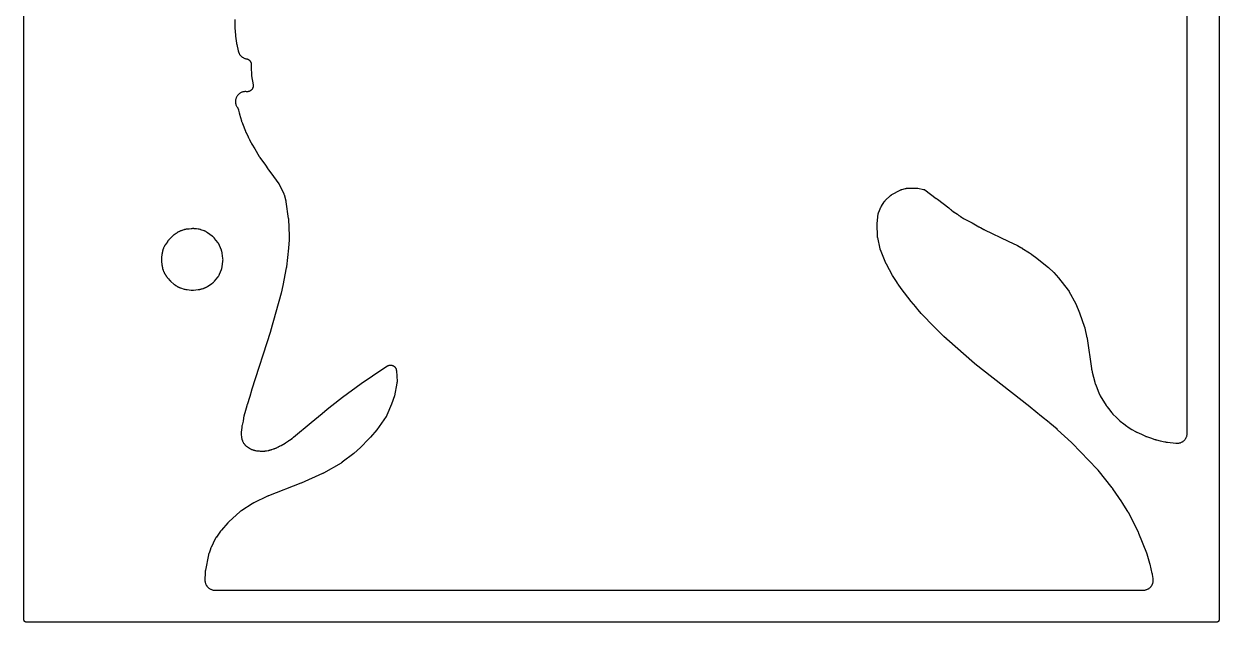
# Model space of a CAD drawing. Header units: millimetres. Extents: x 0 to 300, y 0 to 300.
# Drawn here: x -0.1 to 300, y -0.1 to 150 of the extents above; entities that cross this region are included whole.
import ezdxf

# ---------------------------------------------------------------- set-up
doc = ezdxf.new("R2010")
doc.units = ezdxf.units.MM
doc.layers.add('CUT', color=7, linetype='CONTINUOUS')

msp = doc.modelspace()

# ---------------------------------------------------------------- linework, layer by layer
at = {"layer": 'CUT'}
for points in [[(300.0102, 298.5625), (300.0102, 1.467), (300.0102, 1.4375), (300.0102, 0.5522), (300.0066, 0.4788), (299.998, 0.4206), (299.9837, 0.3635), (299.9639, 0.3082), (299.9387, 0.255), (299.9085, 0.2046), (299.8735, 0.1573), (299.834, 0.1137), (299.7904, 0.0743), (299.7432, 0.0392), (299.6927, 0.009), (299.6396, -0.0162), (299.5842, -0.036), (299.5271, -0.0503), (299.469, -0.0589), (299.3955, -0.0625), (298.5102, -0.0625), (1.4375, -0.0625), (0.5522, -0.0625), (0.4788, -0.0589), (0.4206, -0.0503), (0.3635, -0.036), (0.3082, -0.0162), (0.255, 0.009), (0.2046, 0.0392), (0.1573, 0.0743), (0.1137, 0.1137), (0.0743, 0.1573), (0.0392, 0.2046), (0.009, 0.255), (-0.0162, 0.3082), (-0.036, 0.3635), (-0.0503, 0.4206), (-0.0589, 0.4788), (-0.0625, 0.5522), (-0.0625, 1.4375), (-0.0625, 298.5625)], [(52.8816, 151.1043), (52.9049, 149.32), (52.9052, 149.3063), (52.9084, 149.2168), (52.9091, 149.203), (52.9118, 149.1568), (52.9133, 149.1129), (52.9139, 149.0991), (52.9189, 149.0095), (52.9198, 148.9957), (53.0641, 147.1645), (53.0647, 147.1571), (53.0694, 147.1057), (53.0702, 147.0978), (53.0769, 147.0338), (53.0777, 147.026), (53.0837, 146.9755), (53.0847, 146.9672), (53.3266, 145.1339), (53.3284, 145.121), (53.3412, 145.0379), (53.3433, 145.0252), (53.3616, 144.9212), (53.364, 144.9084), (53.3804, 144.8259), (53.383, 144.8133), (53.7278, 143.2527), (53.7313, 143.2379), (53.755, 143.1421), (53.7589, 143.1274), (53.7746, 143.0702), (53.7834, 143.0411), (53.8444, 142.8562), (53.8663, 142.7996), (53.9446, 142.6243), (53.9721, 142.5701), (54.0677, 142.4036), (54.1006, 142.3525), (54.2126, 142.1966), (54.2505, 142.1491), (54.3776, 142.0052), (54.4201, 141.9618), (54.5611, 141.8315), (54.6078, 141.7926), (54.7613, 141.6773), (54.8116, 141.6433), (54.976, 141.5441), (55.0295, 141.5153), (55.2031, 141.4332), (55.2592, 141.4101), (55.4402, 141.3459), (55.4984, 141.3286), (55.6858, 141.2829), (55.7305, 141.2737), (55.7333, 141.2733), (55.7555, 141.2693), (55.8434, 141.2526), (55.9315, 141.2311), (55.9894, 141.2139), (56.0749, 141.1836), (56.1308, 141.1607), (56.2129, 141.122), (56.2661, 141.0935), (56.3439, 141.0467), (56.394, 141.013), (56.4666, 140.9587), (56.5131, 140.9201), (56.5799, 140.8587), (56.6222, 140.8157), (56.6825, 140.7479), (56.7203, 140.7008), (56.7735, 140.6272), (56.8063, 140.5766), (56.8518, 140.4981), (56.8794, 140.4443), (56.9167, 140.3617), (56.9388, 140.3054), (56.9676, 140.2194), (56.9839, 140.1612), (57.0039, 140.0728), (57.0142, 140.0132), (57.0252, 139.9232), (57.0295, 139.8629), (57.0314, 139.7722), (57.0289, 139.6892), (57.0264, 139.6439), (56.9974, 139.2823), (56.9961, 139.263), (56.9901, 139.1375), (56.9895, 139.1181), (56.987, 138.9605), (56.987, 138.9412), (56.9891, 138.8155), (56.9897, 138.7962), (57.0553, 137.4508), (57.0564, 137.4334), (57.0652, 137.3205), (57.0668, 137.3031), (57.082, 137.1617), (57.0841, 137.1444), (57.0994, 137.0322), (57.102, 137.015), (57.479, 134.7504), (57.4805, 134.7395), (57.4851, 134.7069), (57.4852, 134.7066), (57.4853, 134.7053), (57.4861, 134.6989), (57.4864, 134.6963), (57.4944, 134.6276), (57.4956, 134.6104), (57.4959, 134.6055), (57.4962, 134.6018), (57.4966, 134.5952), (57.5003, 134.5406), (57.501, 134.5033), (57.5014, 134.4846), (57.5011, 134.4738), (57.5008, 134.4629), (57.5005, 134.452), (57.4999, 134.4283), (57.4989, 134.3967), (57.4979, 134.3835), (57.497, 134.3715), (57.4968, 134.3688), (57.4953, 134.3487), (57.4947, 134.3419), (57.4867, 134.2767), (57.4837, 134.2538), (57.481, 134.2376), (57.4801, 134.2323), (57.4792, 134.2276), (57.4747, 134.201), (57.4746, 134.2006), (57.4591, 134.1308), (57.455, 134.113), (57.4409, 134.0612), (57.4177, 133.9898), (57.413, 133.9758), (57.394, 133.9256), (57.363, 133.8543), (57.3581, 133.8434), (57.3343, 133.7952), (57.2956, 133.7252), (57.2908, 133.7169), (57.2625, 133.671), (57.2162, 133.6035), (57.212, 133.5976), (57.179, 133.5542), (57.1255, 133.4903), (57.1222, 133.4865), (57.0848, 133.446), (57.0245, 133.3865), (57.0224, 133.3846), (56.9807, 133.3473), (56.914, 133.2931), (56.9137, 133.2929), (56.8677, 133.259), (56.7959, 133.2113), (56.7467, 133.1819), (56.6707, 133.1413), (56.6189, 133.1167), (56.5393, 133.0836), (56.4854, 133.0641), (56.4031, 133.0387), (56.3475, 133.0244), (56.2631, 133.0071), (56.2065, 132.9982), (56.1208, 132.9889), (56.0635, 132.9855), (55.9774, 132.9845), (55.8996, 132.9873), (55.8517, 132.9903), (55.8499, 132.9905), (55.8451, 132.9909), (55.69, 133.0057), (55.6322, 133.0084), (55.4493, 133.0081), (55.3915, 133.0052), (55.2095, 132.9873), (55.1523, 132.9788), (54.9728, 132.9434), (54.9167, 132.9295), (54.7415, 132.8771), (54.6869, 132.8578), (54.5176, 132.7887), (54.4651, 132.7643), (54.3032, 132.6792), (54.2534, 132.6498), (54.1004, 132.5495), (54.0537, 132.5155), (53.9111, 132.401), (53.8678, 132.3626), (53.7369, 132.2348), (53.6975, 132.1925), (53.5795, 132.0527), (53.5444, 132.0068), (53.4404, 131.8563), (53.4099, 131.8072), (53.3209, 131.6474), (53.2952, 131.5955), (53.222, 131.4279), (53.2015, 131.3739), (53.1448, 131.2), (53.1295, 131.1442), (53.0898, 130.9656), (53.08, 130.9086), (53.0577, 130.7271), (53.0534, 130.6694), (53.0486, 130.4866), (53.0499, 130.4287), (53.0628, 130.2463), (53.0697, 130.1888), (53.1001, 130.0085), (53.1125, 129.952), (53.1601, 129.7754), (53.1778, 129.7203), (53.2423, 129.5492), (53.2652, 129.4961), (53.3458, 129.3319), (53.3738, 129.2812), (53.4698, 129.1256), (53.5026, 129.0779), (53.5364, 129.0333), (53.5618, 128.9981), (53.6069, 128.9324), (53.6525, 128.8584), (53.6804, 128.8077), (53.7187, 128.7297), (53.7417, 128.6766), (53.7722, 128.5952), (53.7966, 128.5194), (53.8089, 128.4777), (53.8439, 128.3477), (53.9783, 127.694), (53.981, 127.6818), (53.9989, 127.6029), (54.0018, 127.5908), (54.0264, 127.4922), (54.0295, 127.4802), (54.0507, 127.4021), (54.0541, 127.3901), (54.5535, 125.6905), (54.5587, 125.6738), (54.5939, 125.5655), (54.5996, 125.5489), (54.6478, 125.4144), (54.654, 125.398), (54.6955, 125.292), (54.7021, 125.2758), (54.8009, 125.0438), (55.5726, 123.0535), (55.5774, 123.0415), (55.6096, 122.9635), (55.6147, 122.9516), (55.6572, 122.8546), (55.6625, 122.8428), (55.6981, 122.7663), (55.7036, 122.7546), (56.2478, 121.6462), (56.3273, 121.4594), (56.3349, 121.4425), (56.3854, 121.3332), (56.3935, 121.3165), (56.4611, 121.1815), (56.464, 121.1759), (56.4736, 121.1568), (56.4822, 121.1403), (56.5397, 121.0339), (56.5488, 121.0176), (56.5979, 120.9332), (56.9673, 120.1807), (56.9753, 120.165), (57.029, 120.0633), (57.0375, 120.0478), (57.1086, 119.9223), (57.1175, 119.907), (57.1771, 119.8087), (57.1865, 119.7937), (57.9077, 118.6791), (59.0135, 116.7762), (59.0207, 116.7642), (59.0683, 116.6865), (59.0757, 116.6747), (59.1377, 116.5786), (59.1455, 116.5669), (59.1966, 116.4916), (59.2046, 116.4801), (59.205, 116.4796), (60.5553, 114.5874), (61.1545, 113.6613), (61.1628, 113.6489), (61.2173, 113.5691), (61.2258, 113.557), (61.2967, 113.4585), (61.3055, 113.4466), (61.3639, 113.3696), (61.373, 113.3578), (61.9396, 112.6477), (63.9206, 109.8718), (63.9246, 109.8661), (63.9339, 109.8529), (63.9356, 109.8505), (63.9531, 109.8245), (63.9871, 109.7718), (63.9986, 109.7536), (64.0136, 109.7277), (64.052, 109.6583), (64.0679, 109.6283), (65.1247, 107.5405), (65.1301, 107.5297), (65.1372, 107.5152), (65.157, 107.4717), (65.1881, 107.3987), (65.2012, 107.3661), (65.213, 107.3329), (65.2383, 107.2575), (65.2522, 107.2119), (65.2565, 107.1964), (65.2596, 107.1848), (65.6656, 105.636), (65.6688, 105.6237), (65.6759, 105.595), (65.6788, 105.5826), (65.6823, 105.5676), (65.6851, 105.5552), (65.6914, 105.5263), (65.694, 105.5139), (65.6969, 105.4996), (65.6993, 105.4871), (65.7048, 105.458), (65.7071, 105.4455), (65.7097, 105.4303), (65.7118, 105.4178), (65.7165, 105.3886), (65.7184, 105.376), (66.32, 101.217), (66.3215, 101.2056), (66.325, 101.179), (66.3264, 101.1677), (66.3281, 101.1537), (66.3294, 101.1423), (66.3322, 101.1157), (66.3333, 101.1043), (66.3346, 101.0911), (66.3355, 101.0797), (66.3377, 101.053), (66.3385, 101.0415), (66.3395, 101.0275), (66.3402, 101.0161), (66.3416, 100.9893), (66.3422, 100.9779), (66.5138, 96.854), (66.495, 95.7968), (66.3633, 93.7692), (65.8495, 89.028), (65.8487, 89.0207), (65.8468, 89.0038), (65.8459, 88.9966), (65.8437, 88.9792), (65.8426, 88.9704), (65.8398, 88.9496), (65.8385, 88.9407), (65.837, 88.9305), (65.8357, 88.9216), (65.8325, 88.9009), (65.8311, 88.892), (65.8303, 88.8875), (65.8285, 88.877), (65.8242, 88.8526), (65.8222, 88.8421), (64.9733, 84.3731), (64.5412, 82.4943), (61.8838, 72.9023), (61.8804, 72.8901), (61.8768, 72.8776), (61.8756, 72.8734), (61.8726, 72.8632), (61.8713, 72.8588), (61.8698, 72.8537), (61.8685, 72.8493), (61.8654, 72.8391), (61.8642, 72.8353), (61.8617, 72.827), (61.8602, 72.8224), (61.8592, 72.8193), (57.0953, 58.1414), (57.0939, 58.1373), (57.0848, 58.1085), (57.0834, 58.104), (57.0723, 58.068), (57.071, 58.0636), (57.0624, 58.035), (57.061, 58.0304), (56.6243, 56.5289), (55.9604, 54.463), (55.9573, 54.4528), (55.9358, 54.3817), (55.9326, 54.3708), (55.9076, 54.2817), (55.9046, 54.2709), (55.8862, 54.2001), (55.8833, 54.1885), (55.5996, 53.0057), (55.182, 51.5702), (55.1769, 51.5513), (55.1454, 51.4285), (55.1409, 51.4095), (55.1065, 51.2541), (55.1026, 51.235), (55.0792, 51.1103), (55.0759, 51.0911), (54.9601, 50.3395), (54.7157, 49.3207), (54.7111, 49.2998), (54.6835, 49.1633), (54.6796, 49.1422), (54.6511, 48.9698), (54.648, 48.9486), (54.6302, 48.8105), (54.6278, 48.7892), (54.5134, 47.5558), (54.5123, 47.5426), (54.5063, 47.4566), (54.5055, 47.4433), (54.503, 47.3916), (54.5023, 47.3651), (54.5016, 47.1927), (54.5021, 47.1662), (54.5042, 47.1144), (54.5049, 47.1011), (54.5102, 47.0151), (54.5112, 47.0019), (54.5142, 46.9658), (54.5165, 46.9233), (54.5176, 46.9057), (54.5604, 46.3829), (54.5616, 46.3698), (54.5705, 46.2842), (54.572, 46.2711), (54.5785, 46.2198), (54.5824, 46.1936), (54.611, 46.0264), (54.6223, 45.9747), (54.626, 45.9605), (54.6306, 45.9401), (54.6756, 45.7735), (54.6832, 45.7477), (54.6991, 45.6976), (54.7034, 45.6849), (54.7318, 45.6021), (54.7363, 45.5895), (54.7877, 45.4503), (54.7933, 45.4356), (54.8313, 45.3406), (54.8373, 45.326), (54.8616, 45.2696), (54.8747, 45.241), (54.964, 45.0601), (54.9948, 45.0052), (55.1025, 44.8347), (55.1201, 44.8086), (55.1556, 44.7584), (55.1648, 44.7457), (55.2261, 44.6638), (55.2357, 44.6513), (55.2991, 44.571), (55.3086, 44.5592), (55.3715, 44.4836), (55.3813, 44.4721), (55.4202, 44.4277), (55.4407, 44.4054), (55.5755, 44.2662), (55.6197, 44.2249), (55.7679, 44.0999), (55.7915, 44.081), (55.8385, 44.0453), (55.8506, 44.0363), (55.9303, 43.9787), (55.9427, 43.97), (56.055, 43.8933), (56.1139, 43.8421), (56.1602, 43.8057), (56.3119, 43.698), (56.3615, 43.6663), (56.5152, 43.5785), (56.5479, 43.5562), (56.5584, 43.5491), (56.6275, 43.504), (56.6382, 43.4972), (56.6803, 43.4709), (56.7021, 43.4579), (56.8437, 43.3778), (56.8889, 43.3546), (57.0368, 43.2867), (57.0601, 43.2766), (57.106, 43.2578), (57.1178, 43.2531), (57.1948, 43.2235), (57.2067, 43.2191), (57.3804, 43.1565), (57.3957, 43.1512), (57.4952, 43.1183), (57.5105, 43.1135), (57.5708, 43.0954), (57.6019, 43.0869), (57.8055, 43.0374), (57.8059, 43.0373), (57.8294, 43.0309), (57.8983, 43.0141), (57.916, 43.01), (58.0317, 42.9855), (58.0495, 42.982), (58.3672, 42.9248), (58.3793, 42.9227), (58.4582, 42.9101), (58.4704, 42.9083), (58.5179, 42.9018), (58.5424, 42.8989), (58.7013, 42.8835), (58.7258, 42.8816), (58.7738, 42.879), (58.7861, 42.8784), (58.8659, 42.8756), (58.8782, 42.8753), (58.9729, 42.874), (59.2423, 42.8385), (59.2558, 42.8368), (59.3437, 42.8273), (59.3573, 42.826), (59.4102, 42.8214), (59.4373, 42.8197), (59.6139, 42.8126), (59.6411, 42.8121), (59.6942, 42.8124), (59.7078, 42.8126), (59.7962, 42.8151), (59.8098, 42.8156), (60.173, 42.8339), (60.1892, 42.835), (60.2944, 42.8432), (60.3106, 42.8446), (60.3737, 42.8513), (60.4059, 42.8555), (60.4566, 42.8636), (60.6105, 42.8764), (60.6394, 42.8794), (60.6957, 42.8868), (60.7101, 42.8889), (60.8034, 42.9035), (60.8177, 42.9059), (61.262, 42.9864), (61.2754, 42.989), (61.3627, 43.0069), (61.3761, 43.0098), (61.4283, 43.0218), (61.4548, 43.0285), (61.6264, 43.0761), (61.6527, 43.084), (61.7036, 43.1007), (61.7165, 43.1051), (61.8005, 43.1348), (61.8134, 43.1395), (61.8648, 43.1589), (61.9681, 43.1787), (61.9966, 43.1848), (62.0519, 43.1982), (62.0661, 43.2018), (62.1576, 43.2263), (62.1716, 43.2302), (62.6242, 43.3632), (62.6406, 43.3683), (62.7466, 43.4028), (62.7629, 43.4083), (62.826, 43.4309), (62.8579, 43.4433), (63.0633, 43.5302), (63.0945, 43.5445), (63.1546, 43.574), (63.1698, 43.5819), (63.2166, 43.6065), (63.4021, 43.6818), (63.4346, 43.6961), (63.497, 43.7258), (63.5129, 43.7337), (63.6154, 43.7863), (63.6311, 43.7946), (63.8398, 43.9096), (63.8491, 43.9134), (63.8632, 43.9193), (63.9176, 43.9432), (63.9452, 43.9561), (64.1221, 44.0445), (64.1489, 44.0588), (64.2007, 44.088), (64.2138, 44.0957), (64.2987, 44.1465), (64.3117, 44.1545), (64.4923, 44.269), (65.5458, 44.8494), (65.5592, 44.857), (65.6456, 44.9075), (65.6588, 44.9155), (65.7657, 44.9817), (65.7787, 44.99), (65.8624, 45.0449), (65.8751, 45.0535), (66.3278, 45.3674), (66.3574, 45.3858), (66.3788, 45.3998), (66.5163, 45.4939), (66.5371, 45.5088), (66.5772, 45.5389), (66.5874, 45.5467), (66.5951, 45.5527), (67.2827, 46.0294), (67.294, 46.0374), (67.3669, 46.0905), (67.3781, 46.0988), (67.4681, 46.1676), (67.479, 46.1762), (67.5494, 46.2326), (67.5601, 46.2414), (67.6207, 46.2923), (72.0212, 49.9896), (74.7821, 52.2483), (75.4862, 52.8243), (76.0208, 53.2617), (76.9054, 53.9854), (77.2392, 54.2584), (79.9578, 56.3565), (84.5725, 59.7738), (90.2834, 63.6574), (91.2067, 64.1899), (91.2453, 64.2109), (91.3168, 64.2476), (91.3968, 64.2838), (91.4512, 64.3053), (91.5343, 64.3336), (91.5905, 64.3497), (91.6759, 64.3698), (91.7334, 64.3803), (91.8204, 64.3919), (91.8787, 64.3968), (91.9664, 64.3999), (92.0249, 64.3991), (92.1125, 64.3936), (92.1706, 64.3871), (92.2572, 64.3731), (92.3144, 64.361), (92.3993, 64.3386), (92.455, 64.321), (92.5373, 64.2905), (92.5911, 64.2675), (92.67, 64.2291), (92.7213, 64.201), (92.7961, 64.155), (92.8443, 64.1221), (92.9143, 64.0691), (92.9592, 64.0315), (93.0237, 63.972), (93.0646, 63.9303), (93.123, 63.8647), (93.1597, 63.8192), (93.2114, 63.7483), (93.2435, 63.6994), (93.288, 63.6238), (93.3152, 63.572), (93.3522, 63.4924), (93.3742, 63.4382), (93.4032, 63.3554), (93.4261, 63.2783), (93.4375, 63.2359), (93.4941, 63.0041), (93.4965, 62.9692), (93.6121, 60.3016), (93.6126, 60.2888), (93.6131, 60.2714), (93.6131, 60.2198), (93.6107, 60.1339), (93.6088, 60.0959), (93.6053, 60.0581), (93.5955, 59.9727), (93.5881, 59.9216), (93.5852, 59.9045), (93.5829, 59.8918), (92.978, 56.6753), (92.2435, 54.5976), (91.0791, 51.8287), (91.0744, 51.8178), (91.068, 51.8032), (91.048, 51.7603), (91.0127, 51.6898), (90.9965, 51.6589), (90.9791, 51.6287), (90.9383, 51.5611), (90.9128, 51.5213), (90.9039, 51.5081), (90.8972, 51.4983), (88.5696, 48.1565), (86.9522, 46.317), (86.933, 46.2973), (86.8476, 46.2098), (86.5646, 45.9199), (84.4371, 43.7401), (82.7481, 42.2505), (79.849, 40.0204), (79.8369, 40.0113), (79.8087, 39.9904), (79.7966, 39.9815), (79.7817, 39.9708), (79.7693, 39.9621), (79.7405, 39.9421), (79.728, 39.9336), (79.7136, 39.924), (79.701, 39.9158), (79.6715, 39.8968), (79.6588, 39.8887), (79.6432, 39.879), (79.6303, 39.8712), (79.6002, 39.8532), (79.5872, 39.8456), (75.1574, 37.2984), (75.1473, 37.2927), (75.1237, 37.2795), (75.1135, 37.2739), (75.101, 37.2672), (75.0908, 37.2617), (75.0668, 37.2491), (75.0565, 37.2438), (75.0446, 37.2378), (75.0342, 37.2326), (75.0099, 37.2206), (74.9995, 37.2156), (74.9867, 37.2095), (74.9762, 37.2045), (74.9516, 37.1932), (74.941, 37.1884), (69.5678, 34.7974), (69.5634, 34.7955), (69.5534, 34.7911), (69.5491, 34.7892), (69.5387, 34.7847), (69.5334, 34.7824), (69.521, 34.7771), (69.5156, 34.7749), (69.5095, 34.7723), (69.5041, 34.7701), (69.4916, 34.765), (69.4869, 34.7631), (69.4767, 34.759), (69.4622, 34.7533), (69.4558, 34.7508), (61.3779, 31.6438), (61.3665, 31.6393), (61.2929, 31.6093), (61.2817, 31.6046), (61.1901, 31.565), (61.1789, 31.56), (61.1066, 31.527), (61.0955, 31.5218), (57.6782, 29.8766), (57.6612, 29.8681), (57.5521, 29.8113), (57.5355, 29.8022), (57.4009, 29.7266), (57.3845, 29.7171), (57.2792, 29.6535), (57.2631, 29.6435), (54.6407, 27.9443), (54.6313, 27.9381), (54.566, 27.8941), (54.5564, 27.8874), (54.5141, 27.8577), (54.4941, 27.8429), (54.3711, 27.7485), (54.3524, 27.7335), (54.3204, 27.7069), (54.3119, 27.6996), (54.253, 27.6487), (54.2435, 27.6403), (51.4247, 25.0945), (51.413, 25.0836), (51.3378, 25.012), (51.3263, 25.0008), (51.2343, 24.9083), (51.2232, 24.8968), (51.1519, 24.8212), (51.1411, 24.8095), (49.5401, 23.0191), (49.5298, 23.0072), (49.4636, 22.9293), (49.4536, 22.9171), (49.3732, 22.8171), (49.3635, 22.8047), (49.3016, 22.7234), (49.2922, 22.7108), (48.2502, 21.2657), (48.2427, 21.2551), (48.195, 21.1858), (48.1878, 21.1751), (48.16, 21.1328), (48.1462, 21.1109), (48.0599, 20.9664), (48.0471, 20.9439), (48.0231, 20.8994), (48.0171, 20.888), (47.9787, 20.8131), (47.9729, 20.8015), (46.9266, 18.6469), (46.9191, 18.6309), (46.8719, 18.5261), (46.8649, 18.5099), (46.8097, 18.3767), (46.8031, 18.3602), (46.7623, 18.2528), (46.7562, 18.2362), (46.4169, 17.2591), (46.4165, 17.258), (46.4104, 17.2392), (46.3723, 17.1169), (46.3668, 17.098), (46.3242, 16.9429), (46.3192, 16.9238), (46.2893, 16.7992), (46.285, 16.78), (45.4937, 12.9304), (45.4908, 12.9154), (45.4733, 12.8177), (45.4708, 12.8026), (45.4664, 12.7736), (45.4655, 12.7686), (45.4632, 12.7551), (45.4549, 12.7026), (45.4512, 12.6756), (45.4316, 12.4997), (45.4292, 12.4725), (45.4257, 12.4194), (45.4249, 12.4058), (45.4211, 12.3174), (45.4207, 12.3037), (45.3849, 10.5534), (45.3848, 10.5385), (45.3852, 10.4416), (45.3854, 10.4266), (45.3871, 10.3684), (45.3888, 10.3386), (45.4038, 10.148), (45.4115, 10.0889), (45.445, 9.9033), (45.4585, 9.8452), (45.5102, 9.6639), (45.5294, 9.6074), (45.5989, 9.4321), (45.6236, 9.3778), (45.7101, 9.2103), (45.7401, 9.1587), (45.8428, 9.0006), (45.8778, 8.9523), (45.9957, 8.8052), (46.0353, 8.7605), (46.1673, 8.6258), (46.2111, 8.5854), (46.3558, 8.4644), (46.4034, 8.4285), (46.5593, 8.3226), (46.6103, 8.2915), (46.776, 8.2016), (46.8298, 8.1758), (47.0036, 8.1027), (47.0597, 8.0824), (47.2399, 8.0269), (47.2977, 8.0123), (47.4826, 7.975), (47.5416, 7.9661), (47.7318, 7.9472), (47.7616, 7.9449), (47.8197, 7.942), (47.8346, 7.9415), (47.9316, 7.9391), (47.9465, 7.9389), (49.0722, 7.9389), (253.9636, 7.9389), (280.9259, 7.9389), (280.9378, 7.9389), (280.9522, 7.9391), (281.0459, 7.9413), (281.0603, 7.9418), (281.1165, 7.9445), (281.1453, 7.9466), (281.3292, 7.9643), (281.3862, 7.9726), (281.5651, 8.0074), (281.6211, 8.0212), (281.7958, 8.073), (281.8503, 8.092), (282.0192, 8.1604), (282.0715, 8.1845), (282.2331, 8.2688), (282.2829, 8.2978), (282.4357, 8.3972), (282.4825, 8.4309), (282.625, 8.5445), (282.6683, 8.5825), (282.7993, 8.7093), (282.8387, 8.7513), (282.9569, 8.89), (282.9922, 8.9356), (283.0965, 9.085), (283.1272, 9.1338), (283.2168, 9.2925), (283.2427, 9.344), (283.3166, 9.5106), (283.3374, 9.5644), (283.3949, 9.7373), (283.4105, 9.7928), (283.4512, 9.9704), (283.4614, 10.0272), (283.4848, 10.2079), (283.4895, 10.2654), (283.4955, 10.4475), (283.4947, 10.5052), (283.483, 10.6896), (283.4805, 10.7183), (283.4743, 10.7742), (283.4725, 10.7885), (283.4599, 10.8814), (283.4578, 10.8956), (283.304, 11.8537), (283.3021, 11.8645), (283.2887, 11.9396), (283.2865, 11.9512), (283.2679, 12.0444), (283.2655, 12.0557), (283.2494, 12.1291), (283.2466, 12.1411), (282.6951, 14.4269), (282.6932, 14.4346), (282.6796, 14.4877), (282.6775, 14.4958), (282.6597, 14.5618), (282.6574, 14.5698), (282.6426, 14.6217), (282.6401, 14.6302), (281.9438, 16.9419), (281.9401, 16.9538), (281.915, 17.0312), (281.911, 17.043), (281.8775, 17.1395), (281.8732, 17.1513), (281.845, 17.2276), (281.8405, 17.2393), (279.8965, 22.1628), (279.8909, 22.1764), (279.8536, 22.2645), (279.8477, 22.278), (279.7982, 22.3874), (279.7919, 22.4007), (279.7504, 22.4868), (279.7438, 22.5), (277.2336, 27.391), (277.2286, 27.4006), (277.1927, 27.4675), (277.1871, 27.4777), (277.1408, 27.5601), (277.1351, 27.5701), (277.0972, 27.6345), (277.0909, 27.645), (275.6582, 29.9748), (275.6547, 29.9803), (275.6308, 30.0184), (275.627, 30.0243), (275.5965, 30.0714), (275.5928, 30.0771), (275.5683, 30.1141), (275.5643, 30.1202), (273.3508, 33.3749), (273.3447, 33.3838), (273.3012, 33.4453), (273.2944, 33.4547), (273.2387, 33.5303), (273.2318, 33.5395), (273.1867, 33.5984), (273.1792, 33.608), (269.6569, 38.0182), (269.6481, 38.029), (269.59, 38.0983), (269.581, 38.1088), (269.5061, 38.1942), (269.4968, 38.2045), (269.4356, 38.2711), (269.426, 38.2812), (263.1005, 44.8477), (263.0854, 44.8634), (263.0792, 44.8698), (263.0357, 44.9135), (263.029, 44.9202), (262.974, 44.9739), (262.9673, 44.9804), (262.9232, 45.0221), (262.9159, 45.0289), (259.475, 48.1793), (259.4697, 48.1841), (259.4327, 48.2172), (259.4269, 48.2223), (259.3802, 48.263), (259.3745, 48.2679), (259.3372, 48.2995), (259.3311, 48.3047), (258.4016, 49.073), (257.5063, 49.8755), (257.4998, 49.8812), (257.4546, 49.9205), (257.4476, 49.9266), (257.3905, 49.9748), (257.3835, 49.9805), (257.3378, 50.0179), (257.3303, 50.024), (255.4567, 51.5074), (252.584, 53.8821), (252.5812, 53.8844), (252.5618, 53.9003), (252.5588, 53.9027), (252.5344, 53.9224), (252.5314, 53.9248), (252.512, 53.9402), (252.5088, 53.9427), (238.712, 64.7656), (238.7084, 64.7684), (238.7001, 64.775), (238.6965, 64.7778), (238.688, 64.7847), (238.6837, 64.7882), (238.6735, 64.7964), (238.6692, 64.7999), (238.6642, 64.804), (238.6599, 64.8076), (238.6498, 64.816), (238.646, 64.8191), (238.638, 64.826), (238.6265, 64.8358), (238.6215, 64.8401), (231.6561, 70.8876), (231.5972, 70.9448), (231.5481, 70.9924), (230.9387, 71.5842), (228.5534, 73.9004), (225.2082, 77.3657), (224.4236, 78.3028), (224.0298, 78.7731), (223.8353, 79.0054), (222.7291, 80.3266), (220.1658, 83.627), (219.4021, 84.7481), (219.2966, 84.903), (219.2659, 84.948), (218.9853, 85.36), (218.0294, 86.9032), (216.4754, 89.752), (216.4695, 89.7631), (216.4559, 89.7889), (216.4502, 89.7999), (216.4432, 89.8135), (216.4376, 89.8247), (216.4247, 89.8509), (216.4193, 89.8621), (216.4131, 89.8751), (216.4078, 89.8864), (216.3957, 89.9129), (216.3906, 89.9243), (216.3844, 89.9383), (216.3794, 89.9497), (216.368, 89.9766), (216.3632, 89.9881), (215.0083, 93.3005), (215.0048, 93.3092), (214.9994, 93.3228), (214.9909, 93.3452), (214.9823, 93.3687), (214.9798, 93.3753), (214.9704, 93.4024), (214.9632, 93.4242), (214.9592, 93.4366), (214.9578, 93.4412), (214.9497, 93.4683), (214.9328, 93.5288), (214.9234, 93.5653), (214.9205, 93.5776), (214.9184, 93.5868), (214.2902, 96.3884), (214.2878, 96.3991), (214.2843, 96.4157), (214.2789, 96.4433), (214.2723, 96.4804), (214.267, 96.5135), (214.2633, 96.5398), (214.2615, 96.553), (214.2598, 96.5695), (214.2534, 96.6424), (214.2507, 96.6862), (214.2501, 96.701), (214.2497, 96.712), (214.1725, 99.6487), (214.1723, 99.6635), (214.1719, 99.698), (214.1719, 99.7128), (214.172, 99.7309), (214.1723, 99.7456), (214.1731, 99.7801), (214.1735, 99.7949), (214.1742, 99.8119), (214.1749, 99.8266), (214.1768, 99.8611), (214.1778, 99.8758), (214.1791, 99.8938), (214.1803, 99.9086), (214.1833, 99.9429), (214.1847, 99.9577), (214.4336, 102.3145), (214.4349, 102.326), (214.4367, 102.3416), (214.4434, 102.3876), (214.4526, 102.4414), (214.4697, 102.52), (214.4897, 102.5954), (214.5141, 102.6729), (214.5334, 102.7259), (214.5507, 102.7699), (214.5567, 102.784), (214.5613, 102.7947), (215.1169, 104.0557), (215.1199, 104.0623), (215.1268, 104.0777), (215.1281, 104.0806), (215.1422, 104.1102), (215.1715, 104.1689), (215.1819, 104.1889), (215.1973, 104.2162), (215.2395, 104.2876), (215.2581, 104.3178), (215.9233, 105.3482), (215.9307, 105.3594), (215.9408, 105.3745), (215.9719, 105.4183), (216.0258, 105.4895), (216.0503, 105.5205), (216.0762, 105.5503), (216.1363, 105.6164), (216.1735, 105.655), (216.1864, 105.6677), (216.196, 105.6769), (217.5399, 106.9518), (217.5471, 106.9585), (217.5583, 106.969), (217.5772, 106.9859), (217.6027, 107.0084), (217.6257, 107.0279), (217.629, 107.0306), (217.671, 107.063), (217.7145, 107.0945), (217.7638, 107.1276), (217.8052, 107.1531), (217.84, 107.1735), (217.8515, 107.1798), (217.8601, 107.1846), (219.9371, 108.3102), (219.9491, 108.3166), (219.9655, 108.3251), (220.0148, 108.349), (220.0981, 108.3863), (220.1352, 108.4019), (220.1731, 108.4158), (220.2594, 108.4453), (220.3117, 108.4614), (220.3295, 108.4663), (220.3427, 108.4698), (221.2817, 108.7129), (221.2949, 108.7162), (221.3127, 108.7205), (221.3659, 108.7317), (221.4551, 108.7478), (221.4947, 108.754), (221.5344, 108.7583), (221.6247, 108.7662), (221.679, 108.7693), (221.6973, 108.7698), (221.7109, 108.7701), (224.0213, 108.797), (224.0325, 108.797), (224.0476, 108.797), (224.0924, 108.7959), (224.1669, 108.7921), (224.1999, 108.7898), (224.2327, 108.7863), (224.3068, 108.777), (224.3511, 108.7703), (224.366, 108.7677), (224.377, 108.7657), (225.803, 108.4953), (225.8428, 108.4868), (225.9153, 108.4696), (225.9936, 108.4473), (226.0449, 108.4301), (226.1208, 108.4008), (226.1365, 108.3939), (228.9756, 106.2283), (229.018, 106.196), (229.2751, 105.9999), (232.1173, 103.832), (232.4299, 103.5812), (232.4413, 103.5723), (232.5156, 103.5156), (232.5271, 103.507), (232.622, 103.4381), (232.6338, 103.4297), (232.7107, 103.3766), (232.7226, 103.3686), (232.7379, 103.3586), (233.3482, 102.8931), (233.3542, 102.8886), (233.3957, 102.8578), (233.4021, 102.8531), (233.4543, 102.8153), (233.4607, 102.8107), (233.5024, 102.7814), (233.5092, 102.7767), (234.3046, 102.2337), (234.6927, 101.9366), (234.7103, 101.9237), (234.826, 101.8416), (234.844, 101.8293), (234.9927, 101.7318), (235.0111, 101.7202), (235.1325, 101.6467), (235.1513, 101.6358), (235.309, 101.5481), (235.6051, 101.3459), (235.6192, 101.3366), (235.7109, 101.2776), (235.7252, 101.2688), (235.8424, 101.198), (235.8569, 101.1895), (235.9518, 101.1358), (235.9665, 101.1278), (237.9886, 100.0568), (239.6524, 99.1309), (239.6593, 99.1271), (239.7069, 99.1014), (239.7143, 99.0975), (239.7742, 99.0663), (239.7815, 99.0625), (239.8291, 99.0385), (239.8369, 99.0346), (240.1135, 98.9001), (240.9522, 98.4392), (240.9594, 98.4353), (241.0095, 98.4086), (241.0172, 98.4046), (241.0802, 98.3723), (241.0878, 98.3684), (241.1379, 98.3436), (241.1462, 98.3396), (247.0739, 95.5147), (249.3961, 94.3852), (250.2426, 93.9052), (250.4447, 93.7906), (250.4499, 93.7877), (250.5085, 93.7544), (252.3759, 92.5941), (252.8888, 92.2362), (253.4448, 91.8482), (253.8464, 91.5679), (253.93, 91.5096), (257.1729, 88.8797), (258.4933, 87.628), (259.7163, 86.2899), (262.1421, 83.2327), (262.1515, 83.2206), (262.1732, 83.1922), (262.1824, 83.18), (262.1935, 83.165), (262.2025, 83.1526), (262.2233, 83.1235), (262.2321, 83.111), (262.2391, 83.1007), (262.243, 83.0945), (262.2509, 83.0816), (262.2692, 83.0513), (262.2769, 83.0383), (262.2861, 83.0223), (262.2936, 83.0091), (262.3108, 82.9782), (262.3181, 82.9649), (264.0427, 79.7425), (264.9964, 77.5437), (266.2344, 73.9334), (266.2384, 73.9213), (266.2476, 73.8931), (266.2515, 73.8809), (266.2561, 73.8661), (266.2598, 73.8539), (266.2683, 73.8255), (266.2718, 73.8132), (266.2757, 73.7991), (266.2791, 73.7869), (266.2867, 73.7582), (266.2899, 73.7458), (266.2937, 73.7308), (266.2967, 73.7184), (266.3009, 73.7007), (266.8426, 71.2469), (266.844, 71.2405), (266.8472, 71.2254), (266.8486, 71.2189), (266.8517, 71.2037), (266.8533, 71.1958), (266.8569, 71.1773), (266.8584, 71.1694), (266.8601, 71.1603), (266.8616, 71.1523), (266.8649, 71.1337), (266.8662, 71.1258), (266.8669, 71.1218), (266.8685, 71.1123), (266.8719, 71.0903), (266.8734, 71.0808), (267.973, 63.5746), (267.9751, 63.5614), (267.9896, 63.4758), (267.992, 63.4627), (268.0126, 63.3556), (268.0152, 63.3425), (268.0335, 63.2576), (268.0365, 63.2446), (268.1747, 62.6662), (268.7863, 60.0981), (268.7888, 60.0878), (268.8073, 60.0158), (268.8102, 60.005), (268.8232, 59.9581), (268.8299, 59.9355), (268.8744, 59.7961), (268.8797, 59.7807), (268.883, 59.7702), (268.8904, 59.7487), (268.9038, 59.7116), (268.9076, 59.7016), (268.9341, 59.6325), (268.9385, 59.6213), (269.2784, 58.7852), (269.9145, 57.213), (269.9193, 57.2014), (269.9514, 57.1267), (269.9565, 57.1153), (269.9767, 57.0707), (269.9875, 57.0482), (270.0034, 57.0168), (270.0047, 57.014), (270.0339, 56.9564), (270.0608, 56.9031), (270.0622, 56.9006), (270.0775, 56.8703), (270.0892, 56.8484), (270.1128, 56.8061), (270.119, 56.7953), (270.1598, 56.7258), (270.1662, 56.7152), (271.6553, 54.2949), (271.6643, 54.2807), (271.724, 54.1895), (271.7334, 54.1755), (271.8115, 54.0632), (271.8213, 54.0495), (271.8331, 54.0335), (271.8415, 54.0218), (271.9076, 53.9325), (271.9179, 53.9189), (272.2547, 53.4896), (273.0886, 52.4228), (273.1007, 52.4078), (273.181, 52.3116), (273.1936, 52.297), (273.223, 52.2641), (273.225, 52.2618), (273.2383, 52.2468), (273.2982, 52.1796), (273.3076, 52.1694), (273.3302, 52.1441), (273.3434, 52.1299), (273.4302, 52.0389), (273.4438, 52.0251), (274.1699, 51.312), (274.8203, 50.6701), (274.8337, 50.6573), (274.9218, 50.5756), (274.9355, 50.5632), (274.9603, 50.5416), (274.9697, 50.5333), (275.0258, 50.4845), (275.0492, 50.4641), (275.0532, 50.4608), (275.0833, 50.4347), (275.0974, 50.4228), (275.1902, 50.347), (275.2047, 50.3356), (276.078, 49.667), (276.8123, 49.1024), (276.8261, 49.0921), (276.9161, 49.0269), (276.9301, 49.017), (276.9562, 48.9992), (276.9648, 48.9932), (277.0201, 48.9557), (277.0455, 48.9384), (277.0495, 48.9357), (277.08, 48.915), (277.0943, 48.9056), (277.1879, 48.8459), (277.2024, 48.8369), (278.1392, 48.2759), (278.9963, 47.7606), (279.0105, 47.7523), (279.1035, 47.6998), (279.1179, 47.6919), (279.1453, 47.6774), (279.1536, 47.6729), (279.2134, 47.6414), (279.2364, 47.6292), (279.2396, 47.6276), (279.2719, 47.6106), (279.2865, 47.6032), (279.3821, 47.5561), (279.3969, 47.549), (280.499, 47.0432), (281.389, 46.6331), (281.4026, 46.6271), (281.4916, 46.5887), (281.5054, 46.583), (281.5332, 46.5718), (281.5392, 46.5693), (281.5838, 46.5515), (281.6182, 46.5376), (281.6229, 46.5358), (281.6521, 46.5242), (281.666, 46.5188), (281.7567, 46.4851), (281.7707, 46.4801), (282.7515, 46.1431), (283.84, 45.7673), (283.8549, 45.7624), (283.9516, 45.7318), (283.9665, 45.7273), (283.9992, 45.7179), (284.0032, 45.7167), (284.0331, 45.7081), (284.089, 45.692), (284.0965, 45.69), (284.1259, 45.6815), (284.141, 45.6774), (284.2394, 45.652), (284.2546, 45.6483), (285.2363, 45.4219), (286.3887, 45.1541), (286.4001, 45.1515), (286.4182, 45.1475), (286.5361, 45.1239), (286.5544, 45.1206), (286.7032, 45.0955), (286.7215, 45.0928), (286.7421, 45.09), (286.7474, 45.0891), (286.7664, 45.0863), (286.8303, 45.0779), (286.8407, 45.0765), (286.8464, 45.0758), (286.8906, 45.07), (286.9097, 45.0678), (287.077, 45.0513), (289.186, 44.8293), (289.2007, 44.8279), (289.2965, 44.8202), (289.3112, 44.8192), (289.3689, 44.816), (289.3984, 44.8151), (289.5879, 44.8139), (289.647, 44.8165), (289.8331, 44.8337), (289.8916, 44.842), (290.0751, 44.8775), (290.1325, 44.8915), (290.3117, 44.9449), (290.3674, 44.9645), (290.5404, 45.0352), (290.594, 45.0602), (290.7592, 45.1476), (290.81, 45.1778), (290.9658, 45.281), (291.0134, 45.3161), (291.1583, 45.4341), (291.2023, 45.4737), (291.3348, 45.6054), (291.3747, 45.6491), (291.4936, 45.7932), (291.529, 45.8406), (291.6332, 45.9958), (291.6637, 46.0464), (291.7521, 46.2111), (291.7775, 46.2645), (291.8493, 46.437), (291.8693, 46.4926), (291.9237, 46.6714), (291.9381, 46.7288), (291.9747, 46.912), (291.9835, 46.9705), (292.0021, 47.1591), (292.0043, 47.1886), (292.0071, 47.2462), (292.0077, 47.261), (292.01, 47.3571), (292.0102, 47.3718), (292.0102, 75.4954), (292.0101, 75.5096), (292.01, 75.5113), (292.01, 75.5682), (292.0098, 75.5829), (292.0098, 75.5836), (292.01, 175.6526)]]:
    msp.add_lwpolyline(points, dxfattribs=at)
msp.add_lwpolyline([(35.168, 87.6121), (35.1743, 87.6009), (35.1862, 87.5806), (35.2245, 87.4974), (35.2311, 87.4835), (35.2577, 87.4296), (35.272, 87.4023), (35.3696, 87.2275), (35.3853, 87.201), (35.4172, 87.1501), (35.4256, 87.1371), (35.481, 87.0537), (35.4897, 87.041), (35.549, 86.9564), (35.5748, 86.9121), (35.5811, 86.9014), (35.6233, 86.8322), (35.6299, 86.8216), (35.6562, 86.7805), (35.6701, 86.7597), (35.7629, 86.6268), (35.7776, 86.6066), (35.8072, 86.5679), (35.8148, 86.558), (35.8653, 86.4945), (35.8732, 86.4849), (35.9158, 86.4336), (35.926, 86.419), (35.9362, 86.405), (36.0036, 86.3145), (36.0142, 86.3007), (36.0562, 86.2476), (36.0786, 86.2211), (36.2285, 86.0526), (36.2524, 86.0274), (36.2564, 86.0233), (36.4864, 85.7463), (36.4936, 85.7379), (36.544, 85.6793), (36.5516, 85.6707), (36.5855, 85.6329), (36.6021, 85.6151), (36.7082, 85.5059), (36.7249, 85.4894), (36.7545, 85.4613), (36.7625, 85.4538), (36.8189, 85.4021), (36.8281, 85.3939), (37.5612, 84.7493), (37.5714, 84.7404), (37.6385, 84.6841), (37.6489, 84.6755), (37.69, 84.6426), (37.7114, 84.6262), (37.8528, 84.5228), (37.8749, 84.5074), (37.9188, 84.4782), (37.9301, 84.4709), (38.0042, 84.424), (38.0157, 84.417), (38.2349, 84.2852), (38.2744, 84.2589), (38.4268, 84.1675), (38.4622, 84.1485), (38.6114, 84.0588), (38.6263, 84.0501), (38.7237, 83.9952), (38.7389, 83.987), (38.7983, 83.9558), (38.8292, 83.9406), (39.0327, 83.8481), (39.0645, 83.8348), (39.1271, 83.8105), (39.1432, 83.8046), (39.2487, 83.7672), (39.265, 83.7617), (40.133, 83.4818), (40.1487, 83.477), (40.251, 83.4471), (40.2668, 83.4427), (40.3287, 83.4264), (40.3607, 83.419), (40.5694, 83.3761), (40.6017, 83.3704), (40.665, 83.361), (40.6813, 83.3588), (40.7114, 83.3551), (40.728, 83.3525), (40.7787, 83.3456), (40.7916, 83.344), (40.8762, 83.3345), (40.8892, 83.3331), (41.9598, 83.2355), (41.9732, 83.2345), (42.0604, 83.2285), (42.0738, 83.2277), (42.1263, 83.2253), (42.1532, 83.2246), (42.3279, 83.2244), (42.3548, 83.225), (42.4073, 83.2273), (42.4207, 83.228), (42.5079, 83.2338), (42.5213, 83.2348), (43.6708, 83.3367), (43.6873, 83.3384), (43.7945, 83.3509), (43.8109, 83.353), (43.875, 83.3623), (43.9077, 83.3679), (44.1191, 83.4106), (44.1514, 83.418), (44.2141, 83.4343), (44.2301, 83.4387), (44.3337, 83.4687), (44.3496, 83.4736), (44.5549, 83.5393), (44.6169, 83.5499), (44.634, 83.5531), (44.7008, 83.5665), (44.7348, 83.5744), (44.9541, 83.632), (44.9876, 83.6419), (45.0523, 83.663), (45.0688, 83.6686), (45.1756, 83.7069), (45.192, 83.713), (45.3099, 83.7592), (45.3239, 83.7649), (45.4145, 83.803), (45.4283, 83.8091), (45.4822, 83.8333), (45.5094, 83.8465), (45.6842, 83.9362), (45.7108, 83.9506), (45.7619, 83.9802), (45.7749, 83.9879), (45.8587, 84.0393), (45.8715, 84.0474), (46.0269, 84.1481), (47.0933, 84.8373), (47.106, 84.8457), (47.1876, 84.9015), (47.2001, 84.9102), (47.2261, 84.929), (47.228, 84.9303), (47.2406, 84.9394), (47.2482, 84.9449), (47.2487, 84.9453), (47.2766, 84.9654), (47.301, 84.9841), (47.4544, 85.1074), (47.5002, 85.1483), (47.6402, 85.2867), (47.6615, 85.3088), (47.7019, 85.3531), (47.7121, 85.3646), (47.7775, 85.44), (47.7874, 85.4518), (48.6057, 86.446), (48.6151, 86.4576), (48.675, 86.5342), (48.6841, 86.5461), (48.7189, 86.593), (48.7361, 86.6175), (48.8426, 86.7769), (48.8733, 86.8282), (48.9634, 86.9974), (48.9768, 87.0242), (49.0016, 87.077), (49.0078, 87.0906), (49.047, 87.1796), (49.0528, 87.1934), (49.0553, 87.1994), (49.5411, 88.3829), (49.546, 88.3952), (49.5768, 88.4754), (49.5814, 88.4877), (49.5989, 88.5363), (49.6073, 88.5614), (49.6576, 88.7231), (49.671, 88.7742), (49.7069, 88.9397), (49.7119, 88.9657), (49.7206, 89.0165), (49.7227, 89.0296), (49.7353, 89.1145), (49.7371, 89.1276), (49.9009, 90.4285), (49.9012, 90.4314), (49.9027, 90.444), (49.9112, 90.5261), (49.9124, 90.5387), (49.9165, 90.5882), (49.9181, 90.6136), (49.9247, 90.7763), (49.9246, 90.8271), (49.9174, 90.9899), (49.9158, 91.0152), (49.9115, 91.0647), (49.9102, 91.0773), (49.9014, 91.1594), (49.8999, 91.172), (49.7322, 92.4664), (49.7304, 92.479), (49.718, 92.5607), (49.716, 92.5732), (49.7075, 92.6222), (49.7027, 92.6471), (49.6681, 92.8064), (49.6604, 92.8361), (49.6602, 92.8367), (49.6567, 92.8501), (49.6552, 92.8556), (49.6552, 92.8559), (49.6473, 92.8859), (49.5991, 93.0415), (49.591, 93.0656), (49.5743, 93.1124), (49.5699, 93.1243), (49.5405, 93.2016), (49.5359, 93.2134), (49.0354, 94.4486), (49.0301, 94.4613), (48.9946, 94.5434), (48.989, 94.556), (48.9665, 94.6048), (48.9544, 94.6296), (48.8735, 94.7863), (48.846, 94.834), (48.751, 94.9827), (48.7357, 95.0055), (48.7047, 95.0495), (48.6966, 95.0606), (48.6434, 95.1325), (48.6351, 95.1435), (48.6333, 95.1457), (47.8255, 96.186), (47.8167, 96.1971), (47.7587, 96.2682), (47.7497, 96.2791), (47.7138, 96.321), (47.6949, 96.342), (47.571, 96.474), (47.5304, 96.5132), (47.3945, 96.6329), (47.3729, 96.6511), (47.3299, 96.6856), (47.3187, 96.6943), (47.2457, 96.7499), (47.2344, 96.7584), (46.0358, 97.6286), (45.9707, 97.6759), (45.9589, 97.6843), (45.8814, 97.7377), (45.8694, 97.7458), (45.8221, 97.7768), (45.7975, 97.792), (45.6376, 97.8861), (45.5864, 97.913), (45.4181, 97.9912), (45.3916, 98.0027), (45.3392, 98.024), (45.3258, 98.0293), (45.2378, 98.0627), (45.2242, 98.0677), (44.3981, 98.3585), (44.3818, 98.364), (44.275, 98.3982), (44.2585, 98.4032), (44.1939, 98.4219), (44.1605, 98.4305), (43.942, 98.4801), (43.9081, 98.4868), (43.8418, 98.4979), (43.8247, 98.5005), (43.7137, 98.5159), (43.6966, 98.518), (43.2629, 98.5652), (43.1868, 98.5779), (43.1218, 98.5852), (43.0346, 98.5901), (42.6833, 98.6284), (42.6697, 98.6297), (42.5818, 98.6372), (42.5682, 98.6383), (42.5153, 98.6416), (42.4881, 98.6427), (42.314, 98.6458), (42.2597, 98.6443), (42.086, 98.6317), (42.059, 98.6291), (42.0063, 98.6229), (41.9928, 98.6211), (41.9054, 98.6088), (41.8919, 98.6067), (41.4131, 98.5278), (40.8821, 98.4998), (40.868, 98.4989), (40.776, 98.4919), (40.7619, 98.4906), (40.7067, 98.4851), (40.6786, 98.4816), (40.4986, 98.4549), (40.443, 98.4439), (40.2664, 98.4003), (40.239, 98.3929), (40.1858, 98.3771), (40.1723, 98.3729), (40.0845, 98.3445), (40.0711, 98.34), (39.8355, 98.2575), (39.6783, 98.2156), (39.6226, 98.1978), (39.4471, 98.1321), (39.4199, 98.1212), (39.3675, 98.0986), (39.3541, 98.0926), (39.3226, 98.0781), (39.2638, 98.0575), (39.2471, 98.0514), (39.1393, 98.0101), (39.1228, 98.0035), (39.0589, 97.9768), (39.0266, 97.9621), (38.8193, 97.8607), (38.7879, 97.8442), (38.7276, 97.8101), (38.7122, 97.8012), (38.6135, 97.7414), (38.5984, 97.732), (38.5394, 97.6939), (38.5085, 97.6778), (38.4947, 97.6703), (38.4411, 97.6405), (38.4141, 97.6245), (38.2411, 97.5159), (38.2149, 97.4985), (38.1647, 97.4632), (38.152, 97.454), (38.07, 97.3931), (38.0575, 97.3835), (38.0517, 97.3789), (38.0099, 97.352), (37.9978, 97.3439), (37.9198, 97.2909), (37.9079, 97.2826), (37.8619, 97.2496), (37.8387, 97.2321), (37.691, 97.115), (37.6687, 97.0965), (37.626, 97.0592), (37.6152, 97.0495), (37.5458, 96.9857), (37.5352, 96.9758), (37.5237, 96.9647), (37.3653, 96.8404), (37.3496, 96.8277), (37.2495, 96.7436), (37.2343, 96.7304), (37.1123, 96.6207), (37.0976, 96.607), (37.0033, 96.5163), (36.9891, 96.5021), (36.3333, 95.8277), (36.3228, 95.8166), (36.2554, 95.7436), (36.2452, 95.7323), (36.2058, 95.6874), (36.1862, 95.6639), (36.1586, 95.629), (36.0798, 95.5366), (36.0613, 95.514), (36.0265, 95.4688), (36.0177, 95.4571), (35.9615, 95.3806), (35.953, 95.3687), (35.484, 94.6965), (35.4756, 94.6842), (35.4223, 94.6036), (35.4143, 94.5911), (35.3834, 94.5418), (35.3683, 94.5162), (35.2739, 94.3476), (35.26, 94.3212), (35.2342, 94.2692), (35.2278, 94.2558), (35.187, 94.1681), (35.1809, 94.1546), (35.1472, 94.0773), (35.1451, 94.0735), (35.1312, 94.0478), (35.0463, 93.8807), (35.0224, 93.8273), (34.9542, 93.6527), (34.9442, 93.6252), (34.9261, 93.5711), (34.9216, 93.5572), (34.9209, 93.5551), (34.8884, 93.4739), (34.8821, 93.4575), (34.8584, 93.3931), (34.8473, 93.3598), (34.7812, 93.1411), (34.772, 93.1072), (34.756, 93.0405), (34.7522, 93.0233), (34.7289, 92.9114), (34.7255, 92.8942), (34.7146, 92.8326), (34.7034, 92.793), (34.6996, 92.7789), (34.6762, 92.6876), (34.6728, 92.6735), (34.6601, 92.6183), (34.6542, 92.5899), (34.6208, 92.4045), (34.6164, 92.3758), (34.609, 92.3196), (34.6073, 92.3052), (34.5974, 92.2115), (34.596, 92.197), (34.5915, 92.1414), (34.5662, 91.9996), (34.5641, 91.9868), (34.551, 91.9029), (34.5491, 91.89), (34.5424, 91.8394), (34.5395, 91.8135), (34.5244, 91.6445), (34.5226, 91.6185), (34.5203, 91.5675), (34.5198, 91.5544), (34.5178, 91.4696), (34.5176, 91.4566), (34.5171, 91.2324), (34.5096, 91.1398), (34.5087, 91.1277), (34.5039, 91.049), (34.5032, 91.0369), (34.5013, 90.9896), (34.5008, 90.9653), (34.5007, 90.8078), (34.5011, 90.7835), (34.503, 90.7362), (34.5036, 90.7241), (34.5083, 90.6454), (34.5092, 90.6333), (34.5157, 90.5526), (34.5152, 90.3285), (34.5153, 90.3155), (34.5169, 90.2312), (34.5173, 90.2182), (34.5194, 90.1675), (34.521, 90.1416), (34.5353, 89.9736), (34.538, 89.9478), (34.5445, 89.8975), (34.5462, 89.8846), (34.5588, 89.8012), (34.5609, 89.7884), (34.591, 89.6135), (34.5969, 89.5406), (34.5982, 89.5264), (34.6078, 89.4345), (34.6094, 89.4203), (34.6165, 89.3652), (34.6208, 89.3371), (34.653, 89.155), (34.6586, 89.1271), (34.6708, 89.0729), (34.6741, 89.0591), (34.6967, 88.9694), (34.7003, 88.9556), (34.7117, 88.9145), (34.7155, 88.8921), (34.7188, 88.8748), (34.7416, 88.7623), (34.7454, 88.7451), (34.7611, 88.678), (34.7701, 88.6439), (34.8354, 88.4241), (34.8464, 88.3905), (34.8699, 88.3258), (34.8761, 88.3093), (34.886, 88.2842), (34.8877, 88.2784), (34.9117, 88.1985), (34.9155, 88.1862), (34.9309, 88.1385), (34.9393, 88.1142), (34.9966, 87.9599), (35.0165, 87.9126), (35.0868, 87.7638), (35.0982, 87.7408), (35.1215, 87.6964), (35.1276, 87.6851)], close=True, dxfattribs=at)

doc.saveas('drawing.dxf')
